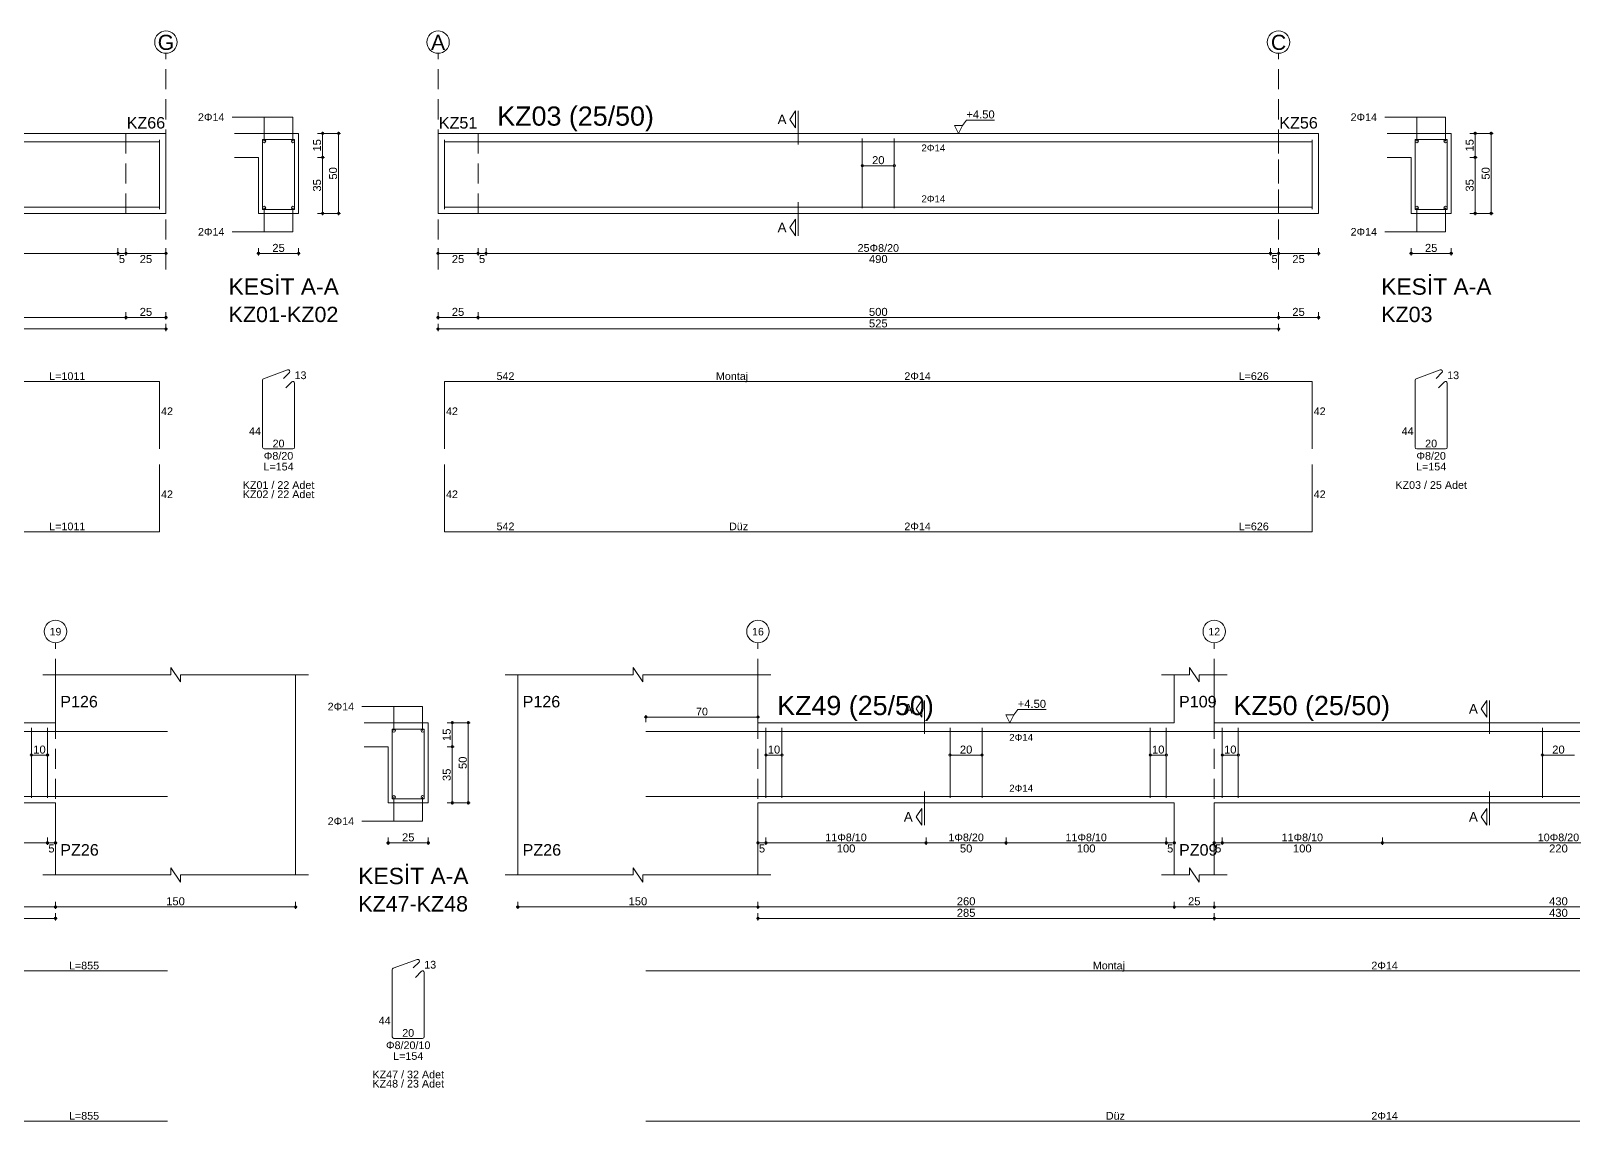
# Model space of a CAD drawing. Header units: millimetres. Extents: x 23801 to 80069, y 9628 to 14137.
# Drawn here: x 32627 to 34072, y 12914 to 13936 of the extents above; entities that cross this region are included whole.
import ezdxf

# ---------------------------------------------------------------- set-up
doc = ezdxf.new("R2010")
doc.units = ezdxf.units.MM
doc.linetypes.add('DASHDOT2', pattern=[12.7, 6.35, -3.175, 0, -3.175])
doc.linetypes.add('DASHED4', pattern=[18.75, 12.5, -6.25])
doc.layers.add('aks', color=251, linetype='DASHDOT2', lineweight=35)
for name, color, linetype in [('Donatı Topl. Uzun. Yazısı', 7, 'Continuous'), ('Donatı Uz. Yazısı', 7, 'Continuous'), ('Donatı Yazısı', 7, 'Continuous'), ('Donatı Çizgisi', 7, 'Continuous'), ('Kiriş', 7, 'Continuous'), ('Standart', 7, 'Continuous'), ('Ölçülendirme', 7, 'Continuous')]:
    doc.layers.add(name, color=color, linetype=linetype)
doc.styles.add('arial_1_18', font='arial.ttf', dxfattribs={"height": 0.2})

# ---------------------------------------------------------------- blocks, each defined once
blk = doc.blocks.new('IDE1071Entity7275')
at = {"layer": 'aks', "color": 30, "linetype": 'DASHED4', "lineweight": 5}
blk.add_lwpolyline([(956, 2001.7), (956, 2136.7)], dxfattribs=at)
at = {"layer": 'aks', "color": 1, "linetype": 'Continuous', "lineweight": 5}
blk.add_circle((956, 2143.7), 7, dxfattribs=at)
at = {"layer": 'Donatı Çizgisi', "color": 5, "linetype": 'Continuous', "lineweight": 5}
for points in [[(25, 2081.3), (952, 2081.3)], [(952, 2039.3), (952, 2082.7)], [(1016.33, 2039.2), (1016.33, 2082.8)], [(1016.33, 2082.8), (1036.33, 2082.8)], [(1036.33, 2039.2), (1036.33, 2082.8)], [(25, 2040.7), (952, 2040.7)], [(1016.33, 2039.2), (1036.33, 2039.2)], [(1017.01, 1933.44), (1032.01, 1938.91)], [(1029.44, 1933.59), (1033.08, 1937.23)], [(25, 1931.7), (952, 1931.7)], [(952, 1889.7), (952, 1931.7)], [(1016.33, 1890.62), (1016.33, 1932.49)], [(1030.82, 1927.68), (1034.59, 1931.46)], [(1036.33, 1890.62), (1036.33, 1930.74)], [(1017.35, 1889.6), (1035.31, 1889.6)], [(952, 1837.85), (952, 1879.85)], [(25, 1837.85), (952, 1837.85)]]:
    blk.add_lwpolyline(points, dxfattribs=at)
for centre in [(1017.33, 2081.8), (1035.33, 2081.8), (1017.33, 2040.2), (1035.33, 2040.2)]:
    blk.add_circle(centre, 1, dxfattribs=at)
for centre, start, end in [((1032.36, 1937.95), 315, 110), ((1017.35, 1932.49), 110, 180), ((1035.31, 1930.74), 0, 135), ((1017.35, 1890.62), 180, 270), ((1035.31, 1890.62), 270, 0)]:
    blk.add_arc(centre, 1.02, start, end, dxfattribs=at)
at = {"layer": 'Kiriş', "color": 1, "linetype": 'Continuous', "lineweight": 5}
for points in [[(21, 2086.7), (956, 2086.7)], [(956, 2036.7), (956, 2086.7)], [(998.83, 2086.7), (1038.83, 2086.7)], [(1038.83, 2036.7), (1038.83, 2086.7)], [(998.83, 2071.7), (1013.83, 2071.7)], [(1013.83, 2036.7), (1013.83, 2071.7)], [(21, 2036.7), (956, 2036.7)], [(1013.83, 2036.7), (1038.83, 2036.7)]]:
    blk.add_lwpolyline(points, dxfattribs=at)
at = {"layer": 'Kiriş', "color": 1, "linetype": 'DASHED4', "lineweight": 5}
for points in [[(931, 2036.7), (931, 2086.7)], [(956, 2036.7), (956, 2086.7)]]:
    blk.add_lwpolyline(points, dxfattribs=at)
at = {"layer": 'Ölçülendirme', "color": 1, "linetype": 'Continuous', "lineweight": 5}
for points in [[(997.33, 2096.8), (1035.33, 2096.8)], [(1017.33, 2081.8), (1017.33, 2096.8)], [(1035.33, 2081.8), (1035.33, 2096.8)], [(1050.58, 2086.7), (1065.08, 2086.7)], [(1053.83, 2035.7), (1053.83, 2087.7)], [(1063.83, 2035.7), (1063.83, 2087.7)], [(1050.58, 2071.7), (1055.08, 2071.7)], [(1017.33, 2025.2), (1017.33, 2040.2)], [(1035.33, 2025.2), (1035.33, 2040.2)], [(1050.58, 2036.7), (1065.08, 2036.7)], [(997.33, 2025.2), (1035.33, 2025.2)], [(926, 2010.45), (926, 2014.95)], [(931, 2010.45), (931, 2014.95)], [(956, 2010.45), (956, 2014.95)], [(1013.83, 2010.45), (1013.83, 2014.95)], [(1038.83, 2010.45), (1038.83, 2014.95)], [(20, 2011.7), (957, 2011.7)], [(1012.83, 2011.7), (1039.83, 2011.7)], [(931, 1970.45), (931, 1974.95)], [(956, 1970.45), (956, 1974.95)], [(20, 1971.7), (957, 1971.7)], [(956, 1963.25), (956, 1967.75)], [(20, 1964.5), (957, 1964.5)]]:
    blk.add_lwpolyline(points, dxfattribs=at)
for centre in [(1053.83, 2086.7), (1063.83, 2086.7), (1053.83, 2071.7), (1053.83, 2036.7), (1063.83, 2036.7), (926, 2011.7), (926, 2011.7), (931, 2011.7), (931, 2011.7), (956, 2011.7), (1013.83, 2011.7), (1038.83, 2011.7), (931, 1971.7), (931, 1971.7), (956, 1971.7), (956, 1964.5)]:
    blk.add_circle(centre, 0.75, dxfattribs=at)
at = {"layer": 'aks', "color": 1, "linetype": 'Continuous', "lineweight": 5, "style": 'arial_1_18'}
blk.add_text('G', height=9.45, dxfattribs=at).set_placement((950.87, 2138.82))
at = {"layer": 'Donatı Topl. Uzun. Yazısı', "color": 1, "linetype": 'Continuous', "lineweight": 5, "style": 'arial_1_18'}
for s, p in [('L=1011', (883.09, 1932.66)), ('L=154', (1016.92, 1876.16)), ('L=1011', (883.09, 1838.81))]:
    blk.add_text(s, height=4.8, dxfattribs=at).set_placement(p)
at = {"layer": 'Donatı Uz. Yazısı', "color": 1, "linetype": 'Continuous', "lineweight": 5, "style": 'arial_1_18'}
for s, p in [('13', (1036.33, 1933.2)), ('42', (952.96, 1910.7)), ('44', (1007.92, 1898.32)), ('20', (1022.61, 1890.56)), ('42', (952.96, 1858.85))]:
    blk.add_text(s, height=4.8, dxfattribs=at).set_placement(p)
at = {"layer": 'Donatı Yazısı', "color": 5, "linetype": 'Continuous', "lineweight": 5, "style": 'arial_1_18'}
for s, p in [('2Φ14', (976, 2094.4)), ('2Φ14', (976, 2022.8)), ('Φ8/20', (1017.13, 1882.88)), ('KZ01 / 22 Adet', (1003.97, 1864.64)), ('KZ02 / 22 Adet', (1003.97, 1858.88))]:
    blk.add_text(s, height=4.8, dxfattribs=at).set_placement(p)
at = {"layer": 'Kiriş', "color": 1, "linetype": 'Continuous', "lineweight": 5, "style": 'arial_1_18'}
for s, height, p in [('KZ66', 7.2, (931.48, 2089.7)), ('KESİT A-A', 10.2, (995.13, 1985.9)), ('KZ01-KZ02', 9.6, (995.13, 1968.82))]:
    blk.add_text(s, height=height, dxfattribs=at).set_placement(p)
at = {"layer": 'Ölçülendirme', "color": 1, "linetype": 'Continuous', "lineweight": 5, "style": 'arial_1_18'}
for s, p in [('15', (1052.87, 2075.32)), ('50', (1062.87, 2057.82)), ('35', (1052.87, 2050.32))]:
    blk.add_text(s, height=5, rotation=90, dxfattribs=at).set_placement(p)
for s, p in [('25', (1022.45, 2012.66)), ('5', (926.56, 2005.7)), ('25', (939.62, 2005.7)), ('25', (939.62, 1972.7))]:
    blk.add_text(s, height=5, dxfattribs=at).set_placement(p)
blk = doc.blocks.new('IDE1071Entity7276')
at = {"layer": 'aks', "color": 30, "linetype": 'DASHED4', "lineweight": 5}
for points in [[(1125.97, 2001.7), (1125.97, 2136.7)], [(1650.97, 2001.7), (1650.97, 2136.7)]]:
    blk.add_lwpolyline(points, dxfattribs=at)
at = {"layer": 'aks', "color": 1, "linetype": 'Continuous', "lineweight": 5}
for centre in [(1125.97, 2143.7), (1650.97, 2143.7)]:
    blk.add_circle(centre, 7, dxfattribs=at)
at = {"layer": 'Donatı Çizgisi', "color": 5, "linetype": 'Continuous', "lineweight": 5}
for points in [[(1129.97, 2039.3), (1129.97, 2082.7)], [(1129.97, 2081.3), (1671.97, 2081.3)], [(1390.97, 2039.9), (1390.97, 2083.5)], [(1410.97, 2039.9), (1410.97, 2083.5)], [(1671.97, 2039.3), (1671.97, 2082.7)], [(1736.3, 2039.2), (1736.3, 2082.8)], [(1736.3, 2082.8), (1756.3, 2082.8)], [(1756.3, 2039.2), (1756.3, 2082.8)], [(1129.97, 2040.7), (1671.97, 2040.7)], [(1736.3, 2039.2), (1756.3, 2039.2)], [(1736.97, 1933.44), (1751.98, 1938.91)], [(1749.41, 1933.59), (1753.05, 1937.23)], [(1129.97, 1889.7), (1129.97, 1931.7)], [(1129.97, 1931.7), (1671.97, 1931.7)], [(1671.97, 1889.7), (1671.97, 1931.7)], [(1736.3, 1890.62), (1736.3, 1932.49)], [(1750.79, 1927.68), (1754.56, 1931.46)], [(1756.3, 1890.62), (1756.3, 1930.74)], [(1737.32, 1889.6), (1755.28, 1889.6)], [(1129.97, 1837.85), (1129.97, 1879.85)], [(1671.97, 1837.85), (1671.97, 1879.85)], [(1129.97, 1837.85), (1671.97, 1837.85)]]:
    blk.add_lwpolyline(points, dxfattribs=at)
for centre in [(1737.3, 2081.8), (1755.3, 2081.8), (1737.3, 2040.2), (1755.3, 2040.2)]:
    blk.add_circle(centre, 1, dxfattribs=at)
for centre, start, end in [((1752.33, 1937.95), 315, 110), ((1737.32, 1932.49), 110, 180), ((1755.28, 1930.74), 0, 135), ((1737.32, 1890.62), 180, 270), ((1755.28, 1890.62), 270, 0)]:
    blk.add_arc(centre, 1.02, start, end, dxfattribs=at)
at = {"layer": 'Kiriş', "color": 1, "linetype": 'DASHED4', "lineweight": 5}
for points in [[(1125.97, 2036.7), (1125.97, 2086.7)], [(1150.97, 2036.7), (1150.97, 2086.7)], [(1650.97, 2036.7), (1650.97, 2086.7)], [(1675.97, 2036.7), (1675.97, 2086.7)]]:
    blk.add_lwpolyline(points, dxfattribs=at)
at = {"layer": 'Kiriş', "color": 1, "linetype": 'Continuous', "lineweight": 5}
for points in [[(1125.97, 2086.7), (1675.97, 2086.7)], [(1125.97, 2036.7), (1125.97, 2086.7)], [(1675.97, 2036.7), (1675.97, 2086.7)], [(1718.8, 2086.7), (1758.8, 2086.7)], [(1758.8, 2036.7), (1758.8, 2086.7)], [(1718.8, 2071.7), (1733.8, 2071.7)], [(1733.8, 2036.7), (1733.8, 2071.7)], [(1125.97, 2036.7), (1675.97, 2036.7)], [(1733.8, 2036.7), (1758.8, 2036.7)]]:
    blk.add_lwpolyline(points, dxfattribs=at)
at = {"layer": 'Ölçülendirme', "color": 1, "linetype": 'Continuous', "lineweight": 5}
for points in [[(1345.72, 2095.45), (1349.22, 2100.7)], [(1349.22, 2090.2), (1349.22, 2100.7)], [(1350.97, 2079.7), (1350.97, 2100.7)], [(1349.22, 2090.2), (1345.72, 2095.45)], [(1450.97, 2086.7), (1448.47, 2091.7)], [(1448.47, 2091.7), (1453.47, 2091.7)], [(1453.47, 2091.7), (1450.97, 2086.7)], [(1453.47, 2091.7), (1455.97, 2095.03)], [(1455.97, 2095.03), (1473.64, 2095.03)], [(1717.3, 2096.8), (1755.3, 2096.8)], [(1737.3, 2081.8), (1737.3, 2096.8)], [(1755.3, 2081.8), (1755.3, 2096.8)], [(1450.97, 2086.7), (1450.97, 2086.7)], [(1770.55, 2086.7), (1785.05, 2086.7)], [(1773.8, 2035.7), (1773.8, 2087.7)], [(1783.8, 2035.7), (1783.8, 2087.7)], [(1770.55, 2071.7), (1775.05, 2071.7)], [(1390.97, 2066.5), (1410.97, 2066.5)], [(1350.97, 2022.7), (1350.97, 2043.7)], [(1345.72, 2027.95), (1349.22, 2033.2)], [(1349.22, 2022.7), (1349.22, 2033.2)], [(1737.3, 2025.2), (1737.3, 2040.2)], [(1755.3, 2025.2), (1755.3, 2040.2)], [(1770.55, 2036.7), (1785.05, 2036.7)], [(1349.22, 2022.7), (1345.72, 2027.95)], [(1717.3, 2025.2), (1755.3, 2025.2)], [(1125.97, 2010.45), (1125.97, 2014.95)], [(1150.97, 2010.45), (1150.97, 2014.95)], [(1155.97, 2010.45), (1155.97, 2014.95)], [(1645.97, 2010.45), (1645.97, 2014.95)], [(1650.97, 2010.45), (1650.97, 2014.95)], [(1675.97, 2010.45), (1675.97, 2014.95)], [(1733.8, 2010.45), (1733.8, 2014.95)], [(1758.8, 2010.45), (1758.8, 2014.95)], [(1124.97, 2011.7), (1676.97, 2011.7)], [(1732.8, 2011.7), (1759.8, 2011.7)], [(1125.97, 1970.45), (1125.97, 1974.95)], [(1150.97, 1970.45), (1150.97, 1974.95)], [(1650.97, 1970.45), (1650.97, 1974.95)], [(1675.97, 1970.45), (1675.97, 1974.95)], [(1124.97, 1971.7), (1676.97, 1971.7)], [(1125.97, 1963.25), (1125.97, 1967.75)], [(1650.97, 1963.25), (1650.97, 1967.75)], [(1124.97, 1964.5), (1651.97, 1964.5)]]:
    blk.add_lwpolyline(points, dxfattribs=at)
for centre in [(1773.8, 2086.7), (1783.8, 2086.7), (1773.8, 2071.7), (1390.97, 2066.5), (1410.97, 2066.5), (1773.8, 2036.7), (1783.8, 2036.7), (1125.97, 2011.7), (1150.97, 2011.7), (1150.97, 2011.7), (1155.97, 2011.7), (1155.97, 2011.7), (1645.97, 2011.7), (1645.97, 2011.7), (1650.97, 2011.7), (1650.97, 2011.7), (1675.97, 2011.7), (1733.8, 2011.7), (1758.8, 2011.7), (1125.97, 1971.7), (1150.97, 1971.7), (1150.97, 1971.7), (1650.97, 1971.7), (1650.97, 1971.7), (1675.97, 1971.7), (1125.97, 1964.5), (1650.97, 1964.5)]:
    blk.add_circle(centre, 0.75, dxfattribs=at)
at = {"layer": 'aks', "color": 1, "linetype": 'Continuous', "lineweight": 5, "style": 'arial_1_18'}
for s, p in [('C', (1646.21, 2138.82)), ('A', (1121.57, 2138.82))]:
    blk.add_text(s, height=9.45, dxfattribs=at).set_placement(p)
at = {"layer": 'Donatı Topl. Uzun. Yazısı', "color": 1, "linetype": 'Continuous', "lineweight": 5, "style": 'arial_1_18'}
for s, p in [('L=626', (1626.04, 1932.66)), ('L=154', (1736.89, 1876.16)), ('L=626', (1626.04, 1838.81))]:
    blk.add_text(s, height=4.8, dxfattribs=at).set_placement(p)
at = {"layer": 'Donatı Uz. Yazısı', "color": 1, "linetype": 'Continuous', "lineweight": 5, "style": 'arial_1_18'}
for s, p in [('542', (1162.49, 1932.66)), ('13', (1756.3, 1933.2)), ('42', (1130.93, 1910.7)), ('42', (1672.93, 1910.7)), ('44', (1727.88, 1898.32)), ('20', (1742.57, 1890.56)), ('42', (1130.93, 1858.85)), ('42', (1672.93, 1858.85)), ('542', (1162.49, 1838.81))]:
    blk.add_text(s, height=4.8, dxfattribs=at).set_placement(p)
at = {"layer": 'Donatı Yazısı', "color": 5, "linetype": 'Continuous', "lineweight": 5, "style": 'arial_1_18'}
for s, p in [('2Φ14', (1695.97, 2094.4)), ('2Φ14', (1695.97, 2022.8)), ('2Φ14', (1417.23, 1932.66)), ('Φ8/20', (1737.1, 1882.88)), ('KZ03 / 25 Adet', (1723.94, 1864.64)), ('2Φ14', (1417.23, 1838.81))]:
    blk.add_text(s, height=4.8, dxfattribs=at).set_placement(p)
for p in [(1427.93, 2075.42), (1427.93, 2043.66)]:
    blk.add_text('2Φ14', height=4.32, rotation=360, dxfattribs=at).set_placement(p)
at = {"layer": 'Donatı Yazısı', "color": 1, "linetype": 'Continuous', "lineweight": 5, "style": 'arial_1_18'}
for s, p in [('Montaj', (1299.54, 1932.66)), ('Düz', (1307.75, 1838.81))]:
    blk.add_text(s, height=4.8, dxfattribs=at).set_placement(p)
at = {"layer": 'Kiriş', "color": 1, "linetype": 'Continuous', "lineweight": 5, "style": 'arial_1_18'}
for s, height, p in [('KZ03 (25/50)', 12, (1162.97, 2091.5)), ('KZ51', 7.2, (1126.45, 2089.7)), ('KZ56', 7.2, (1651.45, 2089.7)), ('KESİT A-A', 10.2, (1715.1, 1985.9)), ('KZ03', 9.6, (1715.1, 1968.82))]:
    blk.add_text(s, height=height, dxfattribs=at).set_placement(p)
at = {"layer": 'Ölçülendirme', "color": 1, "linetype": 'Continuous', "lineweight": 5, "style": 'arial_1_18'}
for s, height, p in [('+4.50', 5, (1455.97, 2096.03)), ('A', 5.95, (1338.08, 2092.48)), ('A', 5.95, (1338.08, 2024.98)), ('25', 5, (1742.42, 2012.66)), ('25', 5, (1134.58, 2005.7)), ('5', 5, (1151.53, 2005.7)), ('490', 5, (1395.14, 2005.7)), ('5', 5, (1646.53, 2005.7)), ('25', 5, (1659.58, 2005.7)), ('25', 5, (1134.58, 1972.7)), ('500', 5, (1395.14, 1972.7)), ('25', 5, (1659.58, 1972.7)), ('525', 5, (1395.14, 1965.5))]:
    blk.add_text(s, height=height, dxfattribs=at).set_placement(p)
for s, rotation, p in [('15', 90, (1772.84, 2075.32)), ('20', 360, (1397.08, 2067.46)), ('50', 90, (1782.84, 2057.82)), ('35', 90, (1772.84, 2050.32))]:
    blk.add_text(s, height=5, rotation=rotation, dxfattribs=at).set_placement(p)
at = {"layer": 'Ölçülendirme', "color": 5, "linetype": 'Continuous', "lineweight": 5, "style": 'arial_1_18'}
blk.add_text('25Φ8/20', height=4.8, dxfattribs=at).set_placement((1388.04, 2012.7))
blk = doc.blocks.new('IDE1071Entity7300')
at = {"layer": 'aks', "color": 30, "linetype": 'DASHED4', "lineweight": 5}
blk.add_lwpolyline([(887, 1633.55), (887, 1768.55)], dxfattribs=at)
at = {"layer": 'aks', "color": 1, "linetype": 'Continuous', "lineweight": 5}
blk.add_circle((887, 1775.55), 7, dxfattribs=at)
at = {"layer": 'Donatı Çizgisi', "color": 5, "linetype": 'Continuous', "lineweight": 5}
for points in [[(872, 1671.75), (872, 1715.35)], [(882, 1671.75), (882, 1715.35)], [(102, 1713.15), (957, 1713.15)], [(1097.33, 1671.05), (1097.33, 1714.65)], [(1097.33, 1714.65), (1117.33, 1714.65)], [(1117.33, 1671.05), (1117.33, 1714.65)], [(102, 1672.55), (957, 1672.55)], [(1097.33, 1671.05), (1117.33, 1671.05)], [(1098.01, 1565.29), (1113.01, 1570.76)], [(102, 1563.55), (957, 1563.55)], [(1097.33, 1522.47), (1097.33, 1564.34)], [(1110.44, 1565.44), (1114.08, 1569.08)], [(1111.82, 1559.53), (1115.59, 1563.31)], [(1117.33, 1522.47), (1117.33, 1562.59)], [(1098.35, 1521.45), (1116.31, 1521.45)], [(102, 1469.7), (957, 1469.7)]]:
    blk.add_lwpolyline(points, dxfattribs=at)
for centre in [(1098.33, 1713.65), (1116.33, 1713.65), (1098.33, 1672.05), (1116.33, 1672.05)]:
    blk.add_circle(centre, 1, dxfattribs=at)
for centre, start, end in [((1113.36, 1569.8), 315, 110), ((1098.35, 1564.34), 110, 180), ((1116.31, 1562.59), 0, 135), ((1098.35, 1522.47), 180, 270), ((1116.31, 1522.47), 270, 0)]:
    blk.add_arc(centre, 1.02, start, end, dxfattribs=at)
at = {"layer": 'Kiriş', "color": 1, "linetype": 'Continuous', "lineweight": 5}
for points in [[(879, 1748.55), (959, 1748.55)], [(887, 1718.55), (887, 1748.55)], [(959, 1748.55), (959, 1753.05)], [(965, 1744.05), (959, 1753.05)], [(965, 1748.55), (1045, 1748.55)], [(965, 1744.05), (965, 1748.55)], [(1037, 1623.55), (1037, 1748.55)], [(627, 1718.55), (887, 1718.55)], [(1079.83, 1718.55), (1119.83, 1718.55)], [(1119.83, 1668.55), (1119.83, 1718.55)], [(1079.83, 1703.55), (1094.83, 1703.55)], [(1094.83, 1668.55), (1094.83, 1703.55)], [(627, 1668.55), (887, 1668.55)], [(887, 1623.55), (887, 1668.55)], [(1094.83, 1668.55), (1119.83, 1668.55)], [(879, 1623.55), (959, 1623.55)], [(965, 1619.05), (959, 1628.05)], [(959, 1623.55), (959, 1628.05)], [(965, 1623.55), (1045, 1623.55)], [(965, 1619.05), (965, 1623.55)]]:
    blk.add_lwpolyline(points, dxfattribs=at)
at = {"layer": 'Ölçülendirme', "color": 1, "linetype": 'Continuous', "lineweight": 5}
for points in [[(1078.33, 1728.65), (1116.33, 1728.65)], [(1098.33, 1713.65), (1098.33, 1728.65)], [(1116.33, 1713.65), (1116.33, 1728.65)], [(1131.58, 1718.55), (1146.08, 1718.55)], [(1134.83, 1667.55), (1134.83, 1719.55)], [(1144.83, 1667.55), (1144.83, 1719.55)], [(872, 1698.35), (882, 1698.35)], [(1131.58, 1703.55), (1136.08, 1703.55)], [(1098.33, 1657.05), (1098.33, 1672.05)], [(1116.33, 1657.05), (1116.33, 1672.05)], [(1131.58, 1668.55), (1146.08, 1668.55)], [(1078.33, 1657.05), (1116.33, 1657.05)], [(626, 1643.55), (888, 1643.55)], [(882, 1642.3), (882, 1646.8)], [(887, 1642.3), (887, 1646.8)], [(1093.83, 1643.55), (1120.83, 1643.55)], [(1094.83, 1642.3), (1094.83, 1646.8)], [(1119.83, 1642.3), (1119.83, 1646.8)], [(21, 1603.55), (1038, 1603.55)], [(887, 1602.3), (887, 1606.8)], [(887, 1595.1), (887, 1599.6)], [(1037, 1602.3), (1037, 1606.8)], [(171, 1596.35), (888, 1596.35)]]:
    blk.add_lwpolyline(points, dxfattribs=at)
for centre in [(1134.83, 1718.55), (1144.83, 1718.55), (872, 1698.35), (882, 1698.35), (1134.83, 1703.55), (1134.83, 1668.55), (1144.83, 1668.55), (882, 1643.55), (882, 1643.55), (887, 1643.55), (1094.83, 1643.55), (1119.83, 1643.55), (887, 1603.55), (887, 1603.55), (1037, 1603.55), (887, 1596.35)]:
    blk.add_circle(centre, 0.75, dxfattribs=at)
at = {"layer": 'aks', "color": 1, "linetype": 'Continuous', "lineweight": 5, "style": 'arial_1_18'}
blk.add_text('19', height=4.725, dxfattribs=at).set_placement((883.33, 1773.11))
at = {"layer": 'Donatı Topl. Uzun. Yazısı', "color": 1, "linetype": 'Continuous', "lineweight": 5, "style": 'arial_1_18'}
for s, p in [('L=855', (895.42, 1564.51)), ('L=154', (1097.92, 1508.01)), ('L=855', (895.42, 1470.66))]:
    blk.add_text(s, height=4.8, dxfattribs=at).set_placement(p)
at = {"layer": 'Donatı Uz. Yazısı', "color": 1, "linetype": 'Continuous', "lineweight": 5, "style": 'arial_1_18'}
for s, p in [('13', (1117.33, 1565.05)), ('44', (1088.92, 1530.17)), ('20', (1103.61, 1522.41))]:
    blk.add_text(s, height=4.8, dxfattribs=at).set_placement(p)
at = {"layer": 'Donatı Yazısı', "color": 5, "linetype": 'Continuous', "lineweight": 5, "style": 'arial_1_18'}
for s, p in [('2Φ14', (1057, 1726.25)), ('2Φ14', (1057, 1654.65)), ('Φ8/20/10', (1093.47, 1514.73)), ('KZ47 / 32 Adet', (1084.97, 1496.49)), ('KZ48 / 23 Adet', (1084.97, 1490.73))]:
    blk.add_text(s, height=4.8, dxfattribs=at).set_placement(p)
at = {"layer": 'Kiriş', "color": 1, "linetype": 'Continuous', "lineweight": 5, "style": 'arial_1_18'}
for s, height, p in [('P126', 7.2, (890, 1728.15)), ('PZ26', 7.2, (890, 1635.55)), ('KESİT A-A', 10.2, (1076.13, 1617.75)), ('KZ47-KZ48', 9.6, (1076.13, 1600.67))]:
    blk.add_text(s, height=height, dxfattribs=at).set_placement(p)
at = {"layer": 'Ölçülendirme', "color": 1, "linetype": 'Continuous', "lineweight": 5, "style": 'arial_1_18'}
for s, rotation, p in [('15', 90, (1133.87, 1707.17)), ('10', 360, (873.12, 1699.31)), ('50', 90, (1143.87, 1689.67)), ('35', 90, (1133.87, 1682.17))]:
    blk.add_text(s, height=5, rotation=rotation, dxfattribs=at).set_placement(p)
for s, p in [('25', (1103.45, 1644.51)), ('5', (882.56, 1637.55)), ('150', (956.17, 1604.55))]:
    blk.add_text(s, height=5, dxfattribs=at).set_placement(p)
blk = doc.blocks.new('IDE1071Entity7301')
at = {"layer": 'aks', "color": 30, "linetype": 'DASHED4', "lineweight": 5}
for points in [[(1325.81, 1633.55), (1325.81, 1768.55)], [(1610.81, 1633.55), (1610.81, 1768.55)]]:
    blk.add_lwpolyline(points, dxfattribs=at)
at = {"layer": 'aks', "color": 1, "linetype": 'Continuous', "lineweight": 5}
for centre in [(1325.81, 1775.55), (1610.81, 1775.55)]:
    blk.add_circle(centre, 7, dxfattribs=at)
at = {"layer": 'Donatı Çizgisi', "color": 5, "linetype": 'Continuous', "lineweight": 5}
for points in [[(1330.81, 1671.75), (1330.81, 1715.35)], [(1340.81, 1671.75), (1340.81, 1715.35)], [(1445.81, 1671.75), (1445.81, 1715.35)], [(1465.81, 1671.75), (1465.81, 1715.35)], [(1570.81, 1671.75), (1570.81, 1715.35)], [(1580.81, 1671.75), (1580.81, 1715.35)], [(1615.81, 1671.75), (1615.81, 1715.35)], [(1625.81, 1671.75), (1625.81, 1715.35)], [(1815.81, 1671.75), (1815.81, 1715.35)], [(1255.81, 1713.15), (2110.81, 1713.15)], [(1255.81, 1672.55), (2110.81, 1672.55)], [(1255.81, 1563.55), (2110.81, 1563.55)], [(1255.81, 1469.7), (2110.81, 1469.7)]]:
    blk.add_lwpolyline(points, dxfattribs=at)
at = {"layer": 'Kiriş', "color": 1, "linetype": 'Continuous', "lineweight": 5}
for points in [[(1167.81, 1748.55), (1247.81, 1748.55)], [(1175.81, 1623.55), (1175.81, 1748.55)], [(1247.81, 1748.55), (1247.81, 1753.05)], [(1253.81, 1744.05), (1247.81, 1753.05)], [(1253.81, 1744.05), (1253.81, 1748.55)], [(1253.81, 1748.55), (1333.81, 1748.55)], [(1325.81, 1718.55), (1325.81, 1748.55)], [(1577.81, 1748.55), (1595.31, 1748.55)], [(1585.81, 1718.55), (1585.81, 1748.55)], [(1595.31, 1748.55), (1595.31, 1753.05)], [(1601.31, 1744.05), (1595.31, 1753.05)], [(1601.31, 1748.55), (1618.81, 1748.55)], [(1601.31, 1744.05), (1601.31, 1748.55)], [(1610.81, 1718.55), (1610.81, 1748.55)], [(1325.81, 1718.55), (1585.81, 1718.55)], [(1610.81, 1718.55), (2040.81, 1718.55)], [(1325.81, 1668.55), (1585.81, 1668.55)], [(1325.81, 1623.55), (1325.81, 1668.55)], [(1585.81, 1623.55), (1585.81, 1668.55)], [(1610.81, 1668.55), (2040.81, 1668.55)], [(1610.81, 1623.55), (1610.81, 1668.55)], [(1167.81, 1623.55), (1247.81, 1623.55)], [(1253.81, 1619.05), (1247.81, 1628.05)], [(1247.81, 1623.55), (1247.81, 1628.05)], [(1253.81, 1623.55), (1333.81, 1623.55)], [(1253.81, 1619.05), (1253.81, 1623.55)], [(1577.81, 1623.55), (1595.31, 1623.55)], [(1601.31, 1619.05), (1595.31, 1628.05)], [(1595.31, 1623.55), (1595.31, 1628.05)], [(1601.31, 1623.55), (1618.81, 1623.55)], [(1601.31, 1619.05), (1601.31, 1623.55)]]:
    blk.add_lwpolyline(points, dxfattribs=at)
at = {"layer": 'Ölçülendirme', "color": 1, "linetype": 'Continuous', "lineweight": 5}
for points in [[(1424.56, 1727.3), (1428.06, 1732.55)], [(1428.06, 1722.05), (1424.56, 1727.3)], [(1428.06, 1722.05), (1428.06, 1732.55)], [(1429.81, 1711.55), (1429.81, 1732.55)], [(1485.56, 1723.55), (1488.06, 1726.88)], [(1488.06, 1726.88), (1505.74, 1726.88)], [(1777.56, 1727.3), (1781.06, 1732.55)], [(1781.06, 1722.05), (1777.56, 1727.3)], [(1781.06, 1722.05), (1781.06, 1732.55)], [(1782.81, 1711.55), (1782.81, 1732.55)], [(1254.81, 1722.15), (1326.81, 1722.15)], [(1255.81, 1718.9), (1255.81, 1723.4)], [(1325.81, 1718.9), (1325.81, 1723.4)], [(1483.06, 1718.55), (1480.56, 1723.55)], [(1480.56, 1723.55), (1485.56, 1723.55)], [(1485.56, 1723.55), (1483.06, 1718.55)], [(1483.06, 1718.55), (1483.06, 1718.55)], [(1330.81, 1698.35), (1340.81, 1698.35)], [(1445.81, 1698.35), (1465.81, 1698.35)], [(1570.81, 1698.35), (1580.81, 1698.35)], [(1615.81, 1698.35), (1625.81, 1698.35)], [(1815.81, 1698.35), (1835.81, 1698.35)], [(1429.81, 1654.55), (1429.81, 1675.55)], [(1782.81, 1654.55), (1782.81, 1675.55)], [(1424.56, 1659.8), (1428.06, 1665.05)], [(1428.06, 1654.55), (1424.56, 1659.8)], [(1428.06, 1654.55), (1428.06, 1665.05)], [(1777.56, 1659.8), (1781.06, 1665.05)], [(1781.06, 1654.55), (1777.56, 1659.8)], [(1781.06, 1654.55), (1781.06, 1665.05)], [(1324.81, 1643.55), (1586.81, 1643.55)], [(1325.81, 1642.3), (1325.81, 1646.8)], [(1330.81, 1642.3), (1330.81, 1646.8)], [(1430.81, 1642.3), (1430.81, 1646.8)], [(1480.81, 1642.3), (1480.81, 1646.8)], [(1580.81, 1642.3), (1580.81, 1646.8)], [(1585.81, 1642.3), (1585.81, 1646.8)], [(1609.81, 1643.55), (2041.81, 1643.55)], [(1610.81, 1642.3), (1610.81, 1646.8)], [(1615.81, 1642.3), (1615.81, 1646.8)], [(1715.81, 1642.3), (1715.81, 1646.8)], [(1174.81, 1603.55), (2191.81, 1603.55)], [(1175.81, 1602.3), (1175.81, 1606.8)], [(1325.81, 1602.3), (1325.81, 1606.8)], [(1325.81, 1595.1), (1325.81, 1599.6)], [(1585.81, 1602.3), (1585.81, 1606.8)], [(1610.81, 1602.3), (1610.81, 1606.8)], [(1610.81, 1595.1), (1610.81, 1599.6)], [(1324.81, 1596.35), (2041.81, 1596.35)]]:
    blk.add_lwpolyline(points, dxfattribs=at)
for centre in [(1255.81, 1722.15), (1325.81, 1722.15), (1330.81, 1698.35), (1340.81, 1698.35), (1445.81, 1698.35), (1465.81, 1698.35), (1570.81, 1698.35), (1580.81, 1698.35), (1615.81, 1698.35), (1625.81, 1698.35), (1815.81, 1698.35), (1325.81, 1643.55), (1330.81, 1643.55), (1330.81, 1643.55), (1430.81, 1643.55), (1430.81, 1643.55), (1480.81, 1643.55), (1480.81, 1643.55), (1580.81, 1643.55), (1580.81, 1643.55), (1585.81, 1643.55), (1610.81, 1643.55), (1615.81, 1643.55), (1615.81, 1643.55), (1715.81, 1643.55), (1715.81, 1643.55), (1175.81, 1603.55), (1325.81, 1603.55), (1325.81, 1603.55), (1585.81, 1603.55), (1585.81, 1603.55), (1610.81, 1603.55), (1610.81, 1603.55), (1325.81, 1596.35), (1610.81, 1596.35), (1610.81, 1596.35)]:
    blk.add_circle(centre, 0.75, dxfattribs=at)
at = {"layer": 'aks', "color": 1, "linetype": 'Continuous', "lineweight": 5, "style": 'arial_1_18'}
for s, p in [('16', (1322.14, 1773.11)), ('12', (1607.14, 1773.11))]:
    blk.add_text(s, height=4.725, dxfattribs=at).set_placement(p)
at = {"layer": 'Donatı Yazısı', "color": 5, "linetype": 'Continuous', "lineweight": 5, "style": 'arial_1_18'}
for p in [(1482.77, 1707.27), (1482.77, 1675.51)]:
    blk.add_text('2Φ14', height=4.32, rotation=360, dxfattribs=at).set_placement(p)
at = {"layer": 'Donatı Yazısı', "color": 1, "linetype": 'Continuous', "lineweight": 5, "style": 'arial_1_18'}
for s, p in [('Montaj', (1534.94, 1564.51)), ('Düz', (1543.14, 1470.66))]:
    blk.add_text(s, height=4.8, dxfattribs=at).set_placement(p)
at = {"layer": 'Donatı Yazısı', "color": 5, "linetype": 'Continuous', "lineweight": 5, "style": 'arial_1_18'}
for p in [(1708.96, 1564.51), (1708.96, 1470.66)]:
    blk.add_text('2Φ14', height=4.8, dxfattribs=at).set_placement(p)
at = {"layer": 'Kiriş', "color": 1, "linetype": 'Continuous', "lineweight": 5, "style": 'arial_1_18'}
for s, height, p in [('P126', 7.2, (1178.81, 1728.15)), ('KZ49 (25/50)', 12, (1337.81, 1723.35)), ('P109', 7.2, (1588.81, 1728.15)), ('KZ50 (25/50)', 12, (1622.81, 1723.35)), ('PZ26', 7.2, (1178.81, 1635.55)), ('PZ09', 7.2, (1588.81, 1635.55))]:
    blk.add_text(s, height=height, dxfattribs=at).set_placement(p)
at = {"layer": 'Ölçülendirme', "color": 1, "linetype": 'Continuous', "lineweight": 5, "style": 'arial_1_18'}
for s, height, p in [('70', 4.8, (1287.09, 1723.15)), ('A', 5.95, (1416.92, 1724.33)), ('+4.50', 5, (1488.06, 1727.88)), ('A', 5.95, (1769.92, 1724.33)), ('A', 5.95, (1416.92, 1656.83)), ('A', 5.95, (1769.92, 1656.83)), ('5', 5, (1326.37, 1637.55)), ('100', 5, (1374.99, 1637.55)), ('50', 5, (1451.93, 1637.55)), ('100', 5, (1524.99, 1637.55)), ('5', 5, (1581.37, 1637.55)), ('5', 5, (1611.37, 1637.55)), ('100', 5, (1659.99, 1637.55)), ('220', 5, (1819.99, 1637.55)), ('150', 5, (1244.99, 1604.55)), ('260', 5, (1449.99, 1604.55)), ('25', 5, (1594.43, 1604.55)), ('430', 5, (1819.99, 1604.55)), ('285', 5, (1449.99, 1597.35)), ('430', 5, (1819.99, 1597.35))]:
    blk.add_text(s, height=height, dxfattribs=at).set_placement(p)
for s, p in [('10', (1331.93, 1699.31)), ('20', (1451.93, 1699.31)), ('10', (1571.93, 1699.31)), ('10', (1616.93, 1699.31)), ('20', (1821.93, 1699.31))]:
    blk.add_text(s, height=5, rotation=360, dxfattribs=at).set_placement(p)
at = {"layer": 'Ölçülendirme', "color": 5, "linetype": 'Continuous', "lineweight": 5, "style": 'arial_1_18'}
for s, p in [('11Φ8/10', (1367.89, 1644.55)), ('1Φ8/20', (1444.75, 1644.55)), ('11Φ8/10', (1517.89, 1644.55)), ('11Φ8/10', (1652.89, 1644.55)), ('10Φ8/20', (1812.89, 1644.55))]:
    blk.add_text(s, height=4.8, dxfattribs=at).set_placement(p)

msp = doc.modelspace()

# ---------------------------------------------------------------- block references
at = {"layer": 'Standart', "xscale": 1.5, "yscale": 1.5, "zscale": 1.5}
for name in ['IDE1071Entity7275', 'IDE1071Entity7276', 'IDE1071Entity7300', 'IDE1071Entity7301']:
    msp.add_blockref(name, (31319.1, 10709.8), dxfattribs=at)

doc.saveas('drawing.dxf')
